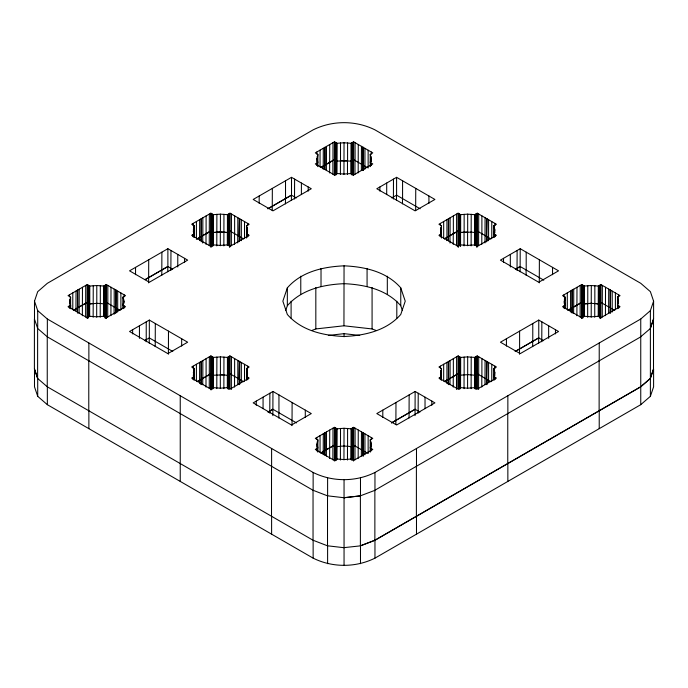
<?xml version="1.0" encoding="UTF-8"?>
<svg xmlns="http://www.w3.org/2000/svg" width="688" height="688" viewBox="0 0 688 688"><rect width="100%" height="100%" fill="white"/><g stroke="black" fill="none" stroke-linecap="round" stroke-linejoin="round"><path stroke-width="1.03" d="M69.694 303.262L70.606 297.113L68.043 295.634L87.204 284.565L89.767 286.045L96.784 285.52L103.811 286.045L106.365 284.565L125.526 295.634L122.971 297.113L122.971 308.663M122.971 297.113L123.892 301.163L122.963 305.214L125.526 306.693L106.365 317.761L103.802 316.274L96.784 316.807L89.775 316.274L87.204 317.761L68.043 306.693L70.615 305.214L69.694 301.163M193.319 231.882L194.24 225.733L191.677 224.254L210.838 213.194L213.392 214.673L220.418 214.14L227.436 214.673L229.998 213.194L249.159 224.254L246.596 225.733L246.596 238.039M193.319 375.691L194.24 368.493L191.677 367.005L210.838 355.945L213.392 357.425L220.418 356.891L227.436 357.425L229.998 355.945L249.159 367.005L246.596 368.484L246.596 380.034M246.596 225.733L247.517 229.783L246.596 233.843L249.159 235.322L229.998 246.381L227.436 244.902L220.418 245.427L213.4 244.902L210.838 246.381L191.677 235.322L194.24 233.834L193.319 229.783M246.596 368.484L247.517 372.543L246.596 376.594L249.159 378.073L229.998 389.133L227.436 387.654L220.418 388.187L213.4 387.654L210.838 389.133L191.677 378.073L194.24 376.585L193.319 372.543M316.944 161.56L317.865 154.361L315.302 152.882L334.463 141.814L337.025 143.293L344.043 142.76L351.061 143.293L353.623 141.814L372.784 152.882L370.23 154.361L370.221 166.659M316.944 447.062L317.865 439.864L315.302 438.385L334.463 427.325L337.025 428.805L344.043 428.271L351.061 428.805L353.623 427.325L372.784 438.385L370.23 439.864L370.221 452.171M370.23 154.361L371.15 158.412L370.221 162.463L372.784 163.942L353.623 175.001L351.061 173.522L344.043 174.055L337.034 173.522L334.463 175.001L315.302 163.942L317.873 162.463L316.944 158.412M370.23 439.864L371.15 443.915L370.221 447.965L372.784 449.445L353.623 460.513L351.061 459.034L344.043 459.558L337.034 459.025L334.463 460.513L315.302 449.445L317.873 447.965L316.944 443.915M441.498 225.733L440.578 229.783L441.498 233.834L438.935 235.322L458.096 246.381L460.659 244.902L467.677 245.427L474.686 244.902L477.257 246.381L496.418 235.322L493.855 233.843L494.775 229.783L493.855 225.733L496.418 224.254L477.257 213.194L474.694 214.673L467.677 214.14L460.65 214.673L458.096 213.194L438.935 224.254L441.498 225.733L441.498 238.039M441.498 368.493L440.578 372.543L441.498 376.585L438.935 378.073L458.096 389.133L460.659 387.654L467.677 388.187L474.686 387.654L477.257 389.133L496.418 378.073L493.855 376.594L494.775 372.543L493.855 368.484L496.418 367.005L477.257 355.945L474.694 357.425L467.677 356.891L460.65 357.425L458.096 355.945L438.935 367.005L441.498 368.493L441.498 380.034M564.203 303.262L565.123 297.113L562.56 295.634L581.721 284.565L584.284 286.045L591.302 285.52L598.319 286.045L600.882 284.565L620.043 295.634L617.489 297.113L617.489 308.663M617.489 297.113L618.4 301.163L617.48 305.214L620.043 306.693L600.882 317.761L598.319 316.274L591.302 316.807L584.293 316.274L581.721 317.761L562.56 306.693L565.132 305.214L564.203 301.163M34.495 319.008L34.495 301.163L37.702 291.669L47.343 283.31L313.135 129.86C332.356 120.271 355.739 120.271 374.96 129.86L640.752 283.31L650.392 291.669L653.6 301.163L653.6 319.008L650.384 328.503L640.657 336.802M287.335 287.868L282.854 301.163L287.335 314.459C301.482 330.722 323.377 335.598 344.052 336.492C364.717 335.598 386.613 330.722 400.76 314.459L405.241 301.163L400.76 287.868C386.613 271.605 364.717 266.729 344.052 265.835C323.377 266.729 301.482 271.605 287.335 287.868L287.335 305.713L285.735 310.46M37.711 396.322L37.711 378.477L34.495 368.992L34.495 386.837L37.711 396.322L47.343 404.682L313.135 558.14C332.356 567.729 355.739 567.729 374.96 558.14L640.752 404.682L650.384 396.322L650.384 310.649L653.6 301.163M650.289 328.443L653.505 318.957L653.505 368.931L650.289 378.426L640.657 386.776L374.865 540.235L360.392 545.799L360.392 495.824L374.96 490.312L374.96 472.467L640.752 319.008L650.384 310.649M650.384 396.322L653.6 386.837L653.6 368.992L650.384 378.477L640.752 386.837L374.96 540.286L360.486 545.851L343.948 547.648M287.335 305.713C301.482 289.45 323.377 284.574 344.052 283.68C364.717 284.574 386.613 289.45 400.76 305.713L402.36 310.46M73.504 310.219L87.204 302.419M320.763 167.468L334.368 159.607L337.025 161.147M334.463 159.668L320.857 167.519M210.838 355.945L210.838 373.799L197.138 381.591M471.211 232.123L460.65 232.518L457.993 230.987L444.396 238.839M320.763 452.971L324.968 450.649L324.968 432.804M460.65 357.425L460.65 375.27L457.993 373.739L444.396 381.591M458.096 355.945L458.096 373.799L444.491 381.651M568.021 310.219L581.721 302.419M167.881 248.703L129.55 270.831L149.33 282.252L187.661 260.124L167.881 248.703L167.881 266.548L145.202 279.646M291.506 177.323L253.184 199.451L272.964 210.872L311.286 188.744L291.506 177.323L291.506 195.177L267.95 208.774M79.111 306.977L87.109 302.367L89.767 303.898L96.784 303.365L96.784 285.52M196.321 239.312L201.343 236.526L201.343 218.672M239.278 236.405L229.904 230.987L227.341 232.467L220.323 231.933L213.392 232.518L210.743 230.987L202.745 235.606L202.745 243.045M73.599 310.271L77.71 307.897L77.71 290.052M197.232 238.899L201.163 236.629M145.108 279.586L167.786 266.497L172.671 269.318M267.856 208.722L291.411 195.117L296.296 197.938M106.365 284.565L106.365 302.419L103.716 303.838L103.716 316.6M362.903 147.172L362.903 165.025L353.529 159.607L350.966 161.087L350.966 173.849M100.224 317.263L100.224 303.442L103.811 303.898L106.365 302.419L115.653 307.777L115.653 289.932M213.297 245.229L213.297 232.467L220.418 231.985L227.436 232.518L229.998 231.039M340.414 174.511L340.414 160.691L351.061 161.147L353.623 159.668L353.623 141.814M149.33 320.075L129.55 331.496L167.872 353.623L187.652 342.203L149.33 320.075L149.33 337.928L144.446 340.637M396.589 177.323L376.809 188.744L415.131 210.872L434.911 199.451L396.589 177.323L396.589 195.177L391.704 197.886M213.392 357.425L213.392 375.27L210.743 373.739L201.249 379.217L201.249 384.54M197.232 381.651L201.163 379.38M444.491 238.899L448.602 236.526L448.602 218.672M272.955 391.455L253.175 402.876L291.506 425.003L311.286 413.583L272.955 391.455L272.861 415.629M520.214 248.703L500.434 260.124L538.756 282.252L558.544 270.831L520.214 248.703L520.119 271.812M268.071 412.017L272.861 409.248L296.511 422.905M515.329 269.266L520.119 266.497L543.769 280.154M268.165 412.069L272.955 409.3M515.424 269.318L520.214 266.548M415.139 391.455L376.809 413.583L396.589 425.003L434.919 402.876L415.139 391.455L415.045 415.629M538.764 320.075L500.443 342.203L520.223 353.623L558.544 331.496L538.764 320.075L538.764 337.928L516.086 351.018M572.132 307.846L581.627 302.367L584.284 303.898L591.302 303.365M320.857 453.022L324.788 450.76M324.874 450.597L334.463 445.17M568.116 310.271L572.046 308M391.489 422.845L415.045 409.248L419.929 412.069M515.114 351.473L538.67 337.877L543.554 340.689M391.584 422.905L415.139 409.3M362.903 432.683L362.903 450.528L353.529 445.119L350.966 446.598L350.966 459.352M486.536 379.157L477.162 373.739L474.6 375.218L474.6 387.98M610.161 289.932L610.161 307.777L600.787 302.367L598.225 303.838L594.742 303.442L594.742 317.263M347.483 460.023L347.483 446.194L351.061 446.65L353.623 445.17L353.623 427.325M471.117 374.822L474.694 375.27L477.257 373.799L477.257 355.945M640.752 336.853L374.865 490.26L374.865 540.235M311.87 330.455L315.826 328.941L343.948 325.785L372.079 328.941L376.035 330.455M34.495 301.163L37.711 310.649L47.343 319.008L313.135 472.467C332.356 482.047 355.739 482.047 374.96 472.467M336.931 161.087L347.578 160.743L347.578 142.898M467.677 214.14L467.677 231.985L460.556 232.467L460.556 246.287M93.155 303.442L89.672 303.847L89.672 316.6M584.189 303.847L591.207 303.313L598.319 303.898L600.882 302.419L600.882 284.565M336.931 446.598L340.508 446.254L340.508 428.4M328.348 335.426L344.052 333.663L359.747 335.426M344.052 547.708L327.514 545.799L327.514 495.824L344.052 497.734L360.392 495.824M344.052 497.734L360.486 495.876L360.486 478.022M223.953 374.874L213.297 375.218L213.297 387.98M344.043 446.116L340.414 446.194L340.414 460.023M471.211 374.874L467.582 374.685L467.582 388.514M343.948 446.065L347.578 446.254L347.578 428.4M471.117 232.071L474.694 232.518L474.694 214.673M363.161 165.172L362.808 170.289M486.442 236.345L486.786 218.698M610.419 307.923L610.067 313.04M239.183 236.345L239.536 218.698M486.442 379.097L486.786 361.449M115.902 307.923L115.558 313.04M239.183 379.097L239.536 361.449M363.161 450.674L362.808 455.791M367.349 167.588L364.855 166.152L364.855 169.343M486.536 236.405L477.162 230.987L477.162 246.94M490.974 238.96L488.489 237.523L488.489 240.714M614.599 310.34L612.114 308.903L612.114 312.094M420.136 208.774L396.494 195.117L396.494 200.44M243.715 238.96L241.23 237.523L241.23 240.714M490.974 381.72L488.489 380.283L488.489 382.408M120.09 310.34L117.596 308.903L117.596 312.094M239.278 379.157L229.904 373.739L227.341 375.218L227.341 387.98M243.715 381.72L241.23 380.283L241.23 382.408M367.349 453.091L364.855 451.655L364.855 454.845M172.791 351.473L149.236 337.877L149.236 343.192M337.025 446.65L334.368 445.119L326.37 449.737L326.37 456.11M610.514 307.983L612.208 308.955L612.208 291.11M486.889 236.603L488.583 237.584L488.583 219.73M363.255 165.223L364.95 166.204L364.95 148.359M486.889 379.355L488.583 380.335L488.583 362.49M239.63 236.603L241.325 237.584L241.325 219.73M363.255 450.735L364.95 451.715L364.95 433.861M239.63 379.355L241.325 380.335L241.325 362.49M486.984 236.655L486.691 241.806M486.984 379.406L486.691 384.558M239.725 236.655L239.433 240.74M239.725 379.406L239.433 384.558M115.808 307.863L116.1 290.181M37.711 310.649L37.711 328.503L34.4 318.957L34.4 368.931L37.616 378.426L47.343 386.837L47.343 404.682M640.752 319.008L640.752 404.682M618.761 305.954L618.761 308.052M618.589 294.791L618.589 296.898M618.4 301.163L618.4 303.262M618.177 299.125L618.177 303.322M617.884 296.881L617.884 308.594M615.399 292.95L615.399 309.755M610.609 290.181L610.325 313.186M610.419 290.069L610.514 312.232M608.717 289.089L608.622 313.264M605.526 287.249L605.431 315.68M602.335 285.408L602.241 317.022M600.787 302.367L600.787 318.312M600.486 284.798L600.383 318.544M599.601 285.305L599.601 303.159M599.506 303.107L599.506 317.994M599.222 342.985L599.222 360.83M599.222 410.813L599.222 428.658M599.128 360.779L599.128 410.753M598.723 285.812L598.723 303.666M598.629 303.614L598.629 316.368M598.319 286.045L598.225 316.6M594.836 285.649L594.836 303.494M591.302 285.52L591.207 317.134M587.767 285.649L587.767 303.503M587.672 303.442L587.672 317.271M584.284 286.045L584.189 316.6M583.88 285.821L583.785 316.368M583.003 285.305L582.908 317.994M582.125 284.798L582.022 318.544M581.721 284.565L581.627 318.312M580.242 285.425L580.242 303.27M580.147 303.219L580.147 317.039M576.983 287.309L576.888 315.732M573.723 289.184L573.723 307.037M573.629 306.977L573.629 313.358M572.227 290.052L572.227 307.897M572.046 290.155L572.132 313.16M571.952 307.949L571.952 312.206M570.567 291.015L570.567 308.86M570.472 308.809L570.472 311.999M567.299 292.89L567.299 309.695M565.123 297.113L565.123 308.663M564.728 296.881L564.728 308.594M564.435 299.125L564.435 303.322M564.04 294.774L564.04 296.872M563.842 305.954L563.842 308.052M555.457 329.715L555.457 333.912M552.55 267.374L552.55 274.718M548.654 325.785L548.654 338.384M541.86 321.864L541.766 341.781M539.375 259.763L539.28 282.88M538.67 337.877L538.67 343.192M532.779 323.532L532.779 341.386M532.684 341.334L532.684 346.649M526.2 252.161L526.2 270.006M526.105 269.954L526.105 275.269M519.603 331.143L519.603 348.988M519.509 348.936L519.509 354.251M517.127 250.484L517.032 270.41M510.324 254.414L510.324 267.013M507.856 395.738L507.856 413.583M507.856 463.566L507.856 481.411M507.761 413.531L507.761 463.506M506.428 338.745L506.428 346.098M503.521 258.335L503.521 262.541M495.136 234.582L495.136 236.681M495.136 377.334L495.136 379.432M494.964 223.419L494.964 225.518M494.964 366.171L494.964 368.269M494.775 229.783L494.775 232.94M494.775 372.543L494.775 375.691M494.543 227.745L494.543 233M494.543 370.497L494.543 375.751M494.259 225.501L494.251 237.222M494.259 368.252L494.251 379.974M493.855 225.733L493.855 237.283M493.855 368.484L493.855 380.034M491.774 221.579L491.774 238.375M491.774 364.33L491.774 381.126M486.984 218.81L486.889 240.852M486.984 361.561L486.889 384.669M486.536 218.552L486.442 241.66M486.536 361.303L486.442 384.42M485.083 217.718L484.988 242.95M485.083 360.469L484.988 384.644M481.892 215.869L481.892 233.722M481.892 358.629L481.892 376.474M481.798 233.671L481.798 244.3M481.798 376.422L481.798 387.052M478.702 214.028L478.702 231.882M478.702 356.78L478.702 374.633M478.607 231.822L478.607 245.65M478.607 374.582L478.607 389.468M477.257 213.194L477.257 231.039L474.6 232.467L474.6 245.229M477.162 373.739L477.162 388.625M476.853 213.426L476.853 231.271M476.853 356.178L476.853 374.023M476.758 231.22L476.758 247.173M476.758 373.971L476.758 388.858M475.976 213.934L475.976 231.779M475.976 356.685L475.976 374.53M475.881 231.727L475.881 245.547M475.881 374.478L475.881 389.365M475.09 214.441L474.995 244.997M475.09 357.192L474.995 388.815M474.694 357.425L474.694 375.27M471.211 214.269L471.117 245.891M471.211 357.029L471.117 388.643M467.677 356.891L467.677 374.745L464.047 374.822L464.047 388.643M467.582 231.933L467.582 245.754M464.142 214.269L464.142 232.123M464.142 357.029L464.142 374.874L460.556 375.218L460.556 387.98M464.047 232.071L464.047 245.891M460.65 214.673L460.65 232.518M460.255 214.441L460.255 232.286M460.255 357.192L460.255 375.046M460.16 232.234L460.16 246.055M460.16 374.986L460.16 388.815M459.369 213.934L459.369 231.779M459.369 356.685L459.369 374.539M459.274 231.727L459.274 245.547M459.274 374.478L459.274 389.365M458.492 213.426L458.492 231.271M458.492 356.178L458.492 374.023M458.397 231.22L458.397 247.173M458.397 373.971L458.397 388.858M458.096 213.194L458.096 231.039L450.098 235.657L450.098 217.812M457.993 230.987L457.993 246.94M457.993 373.739L457.993 388.625M456.608 214.045L456.608 231.899M456.608 356.805L456.608 374.65M456.514 231.839L456.514 245.668M456.514 374.599L456.514 389.485M453.358 215.929L453.358 233.774M453.358 358.68L453.358 376.534M453.254 233.722L453.254 244.36M453.254 376.474L453.254 387.112M450.098 360.564L450.098 378.409M450.004 235.606L450.004 243.045M450.004 378.357L450.004 384.738M448.602 361.424L448.602 379.277M448.507 236.466L448.507 240.723M448.507 379.217L448.507 384.54M448.413 218.775L448.318 240.826M448.413 361.535L448.318 384.644M446.933 219.635L446.933 237.48M446.933 362.387L446.933 380.24M446.839 237.429L446.839 240.619M446.839 380.18L446.839 383.371M443.674 221.519L443.674 238.315M443.674 364.27L443.674 381.066M441.094 228.657L441.094 230.755M441.094 234.066L441.094 237.214M441.094 371.408L441.094 373.507M441.094 376.818L441.094 379.974M440.81 227.745L440.81 234.049M440.81 370.497L440.81 376.8M440.415 223.402L440.415 225.501M440.415 366.154L440.415 368.252M440.217 234.574L440.217 236.681M440.217 377.334L440.217 379.432M431.823 401.087L431.823 405.292M428.925 195.994L428.925 203.347M425.029 397.165L425.029 408.715M418.227 393.244L418.132 413.161M416.489 448.49L416.489 466.335M416.489 516.31L416.489 534.163M416.395 466.283L416.395 516.258M415.75 188.392L415.655 210.433M409.145 394.912L409.05 418.02M402.575 180.781L402.575 198.634M402.48 198.574L402.48 203.897M400.76 287.868L400.76 305.713M396.804 301.198L396.804 318.217M395.978 402.514L395.875 424.565M393.493 179.112L393.398 199.03M387.318 276.18L387.318 294.025M386.699 183.034L386.699 194.584M382.803 410.125L382.803 417.47M379.896 186.964L379.896 191.161M374.96 540.286L374.96 558.14M372.079 287.472L372.079 328.941M371.503 163.202L371.503 165.301M371.503 448.705L371.503 450.812M371.339 152.039L371.339 154.138M371.339 437.551L371.339 439.649M371.15 158.412L371.15 161.56M371.15 443.915L371.15 447.062M370.918 156.374L370.918 161.62M370.918 441.877L370.918 448.06M370.626 162.695L370.626 165.842M370.626 448.198L370.626 451.354M368.14 150.199L368.14 168.044M368.14 435.702L368.14 453.555M367.074 268.423L367.074 286.268M363.35 147.43L363.066 170.426M363.35 432.941L363.066 455.938M363.161 147.318L363.255 170.547M363.161 432.821L363.255 456.049M361.458 146.338L361.363 170.512M361.458 431.84L361.363 456.015M360.486 545.851L360.486 563.704M358.267 144.497L358.173 172.92M358.267 430L358.173 458.432M355.077 142.657L355.077 160.502M355.077 428.16L355.077 446.013M354.982 160.45L354.982 174.27M354.982 445.953L354.982 459.782M353.529 159.607L353.529 175.56M353.529 445.119L353.529 461.063M353.228 142.046L353.133 174.726M353.228 427.558L353.133 460.238M352.342 142.554L352.342 160.407M352.342 428.065L352.342 445.91M352.247 160.347L352.247 175.234M352.247 445.858L352.247 459.679M351.465 143.061L351.465 160.915M351.465 428.572L351.465 446.417M351.37 160.854L351.37 174.683M351.37 446.366L351.37 460.186M351.061 143.293L351.061 161.147M351.061 428.805L351.061 446.65M347.483 160.691L347.483 174.511M344.043 142.76L343.948 174.382M344.052 265.835L343.948 325.785M344.052 333.663L344.052 336.81M344.043 428.271L343.948 459.885M344.052 479.88L344.052 565.553M340.508 142.898L340.508 160.743M337.025 143.293L336.931 173.849M337.025 428.805L336.931 459.352M336.621 143.061L336.527 174.683M336.621 428.572L336.527 460.186M335.744 142.554L335.649 175.234M335.744 428.065L335.649 460.745M334.867 142.046L334.867 159.9M334.867 427.558L334.867 445.403M334.772 159.84L334.772 174.726M334.772 445.351L334.772 460.238M334.463 141.814L334.368 175.56M334.463 427.325L334.368 461.063M332.983 142.674L332.983 160.519M332.983 428.177L332.983 446.03M332.889 160.467L332.889 174.288M332.889 445.97L332.889 459.799M329.724 144.549L329.629 172.98M329.724 430.06L329.629 458.483M327.608 478.022L327.608 495.876L313.04 490.26L313.04 540.235L327.608 545.851L327.608 563.704M326.465 146.432L326.465 164.286M326.465 431.944L326.465 449.789M326.37 164.226L326.37 170.607M324.968 147.301L324.968 165.146M324.788 147.404L324.874 169.343M324.788 432.907L324.874 454.854M324.693 165.197L324.693 169.446M324.693 450.7L324.693 454.957M323.308 148.255L323.214 169.239M323.308 433.767L323.214 454.751M321.021 268.423L321.021 286.268M320.049 150.139L320.049 166.943M320.049 435.65L320.049 452.446M317.865 154.361L317.873 166.659M317.865 439.864L317.873 452.162M317.469 162.695L317.469 165.842M317.469 448.198L317.469 451.345M317.177 156.374L317.177 162.549M317.177 441.877L317.177 448.051M316.781 152.022L316.781 154.121M316.781 437.534L316.781 439.632M316.583 163.202L316.583 165.301M316.583 448.705L316.583 450.803M315.826 287.472L315.826 328.941M313.135 472.467L313.135 490.312L47.248 336.802L47.248 386.776L313.135 540.286L313.135 558.14M308.198 186.964L308.198 191.161M305.291 410.125L305.291 417.47M301.396 183.034L301.396 194.584M300.776 276.18L300.776 294.025M294.602 179.112L294.507 199.03M292.116 402.514L292.022 425.631M291.411 195.117L291.411 200.44M291.101 301.198L291.101 318.217M285.52 180.781L285.52 198.634M285.425 198.574L285.425 203.897M278.95 394.912L278.95 412.757M278.846 412.705L278.846 418.02M272.345 188.392L272.25 210.433M271.605 448.49L271.605 466.335M271.605 516.31L271.605 534.163M271.511 466.283L271.511 516.258M269.868 393.244L269.773 413.161M263.065 397.165L263.065 408.715M259.17 195.994L259.17 203.347M256.271 401.087L256.271 405.292M247.878 234.582L247.878 236.681M247.878 377.334L247.878 379.432M247.706 223.419L247.706 225.518M247.706 366.171L247.706 368.269M247.517 229.783L247.517 231.89M247.517 372.543L247.517 374.642M247.284 227.745L247.284 234.049M247.284 370.497L247.284 376.8M247.001 227.599L247.001 231.804M246.992 234.075L246.992 237.222M247.001 368.252L247.001 374.556M246.992 376.826L246.992 379.974M244.515 221.579L244.515 238.375M244.515 364.33L244.515 381.126M239.725 218.81L239.63 240.852M239.725 361.561L239.63 384.669M239.278 218.552L239.183 241.66M239.278 361.303L239.183 384.42M237.824 217.718L237.824 235.563M237.824 360.469L237.824 378.314M237.73 235.511L237.73 242.95M237.73 378.262L237.73 384.644M234.634 215.869L234.634 233.722M234.634 358.629L234.634 376.474M234.539 233.671L234.539 244.3M234.539 376.422L234.539 387.052M231.443 214.028L231.443 231.882M231.443 356.78L231.443 374.633M231.349 231.822L231.349 245.65M231.349 374.582L231.349 389.468M229.998 213.194L229.904 246.94M229.998 355.945L229.904 388.625M229.594 213.426L229.594 231.271M229.594 356.178L229.594 374.023M229.5 231.22L229.5 247.173M229.5 373.971L229.5 388.858M228.717 213.934L228.717 231.779M228.717 356.685L228.717 374.53M228.622 231.727L228.622 245.547M228.622 374.478L228.622 389.365M227.84 214.441L227.737 244.997M227.84 357.192L227.737 388.815M227.436 214.673L227.436 232.518M227.436 357.425L227.436 375.27L220.323 374.685L220.323 388.514M227.341 232.467L227.341 245.229M223.953 214.269L223.858 245.891M223.953 357.029L223.858 388.643M220.418 214.14L220.418 231.985M220.418 356.891L220.418 374.745M220.323 231.933L220.323 245.754M216.883 214.269L216.789 245.891M216.883 357.029L216.789 388.643M213.392 214.673L213.392 232.518M212.996 214.441L212.996 232.286M212.996 357.192L212.996 375.046M212.902 232.234L212.902 246.055M212.902 374.986L212.902 388.815M212.11 213.934L212.11 231.779M212.11 356.685L212.11 374.539M212.016 231.727L212.016 246.614M212.016 374.478L212.016 389.365M211.233 213.426L211.233 231.271M211.233 356.178L211.233 374.023M211.139 231.22L211.139 247.173M211.139 373.971L211.139 389.924M210.838 213.194L210.838 231.039L201.249 236.466L201.249 241.78M210.743 230.987L210.743 246.94M210.743 373.739L210.743 389.692M209.35 214.045L209.255 245.668M209.35 356.805L209.255 388.419M206.099 215.929L206.099 233.774M206.099 358.68L206.099 376.534M206.004 233.722L206.004 244.36M206.004 376.474L206.004 387.112M202.84 217.812L202.84 235.657M202.84 360.564L202.84 378.409M202.745 378.357L202.745 384.738M201.343 361.424L201.343 379.277M201.163 218.775L201.068 240.826M201.163 361.535L201.068 384.644M199.675 219.635L199.58 240.619M199.675 362.387L199.58 383.371M196.415 221.519L196.415 238.315M196.415 364.27L196.415 381.066M194.24 225.733L194.24 237.283M194.24 368.493L194.24 380.034M193.835 225.501L193.844 237.214M193.835 368.261L193.844 379.974M193.552 227.745L193.552 231.951M193.552 370.497L193.552 375.751M193.156 223.402L193.156 225.501M193.156 366.154L193.156 368.252M192.958 234.574L192.958 236.681M192.958 377.334L192.958 379.432M184.565 258.335L184.565 262.541M181.666 338.745L181.666 346.098M180.239 395.738L180.239 481.411M177.771 254.414L177.771 267.013M170.968 250.484L170.873 270.41M168.491 331.143L168.397 354.251M167.786 266.497L167.786 271.812M161.886 252.161L161.792 275.269M155.316 323.532L155.221 346.649M148.72 259.763L148.625 282.88M146.234 321.864L146.234 339.709M146.14 339.657L146.14 341.781M139.44 325.785L139.44 338.384M135.545 267.374L135.545 274.718M132.638 329.715L132.638 333.912M124.244 305.954L124.244 308.052M124.081 294.791L124.081 296.898M123.892 301.163L123.892 303.262M123.659 299.125L123.659 303.322M123.367 296.881L123.367 308.594M120.882 292.95L120.882 309.755M117.691 291.11L117.691 308.955L116.005 307.983L116.005 312.232M115.902 290.069L115.808 313.186M114.199 289.089L114.199 306.943M114.105 306.882L114.105 314.33M111.009 287.249L110.914 315.68M107.818 285.408L107.818 303.253M107.724 303.202L107.724 317.022M106.27 302.367L106.27 318.312M105.969 284.798L105.875 318.544M105.083 285.305L105.083 303.159M104.989 303.107L104.989 317.994M104.206 285.812L104.206 303.666M104.112 303.614L104.112 316.368M103.811 286.045L103.811 303.898M100.319 285.649L100.319 303.494L96.69 303.313L96.69 317.134M93.25 285.649L93.155 317.271M89.767 286.045L89.767 303.898M89.363 285.821L89.268 316.368M88.872 342.985L88.872 360.83M88.872 410.813L88.872 428.658M88.778 360.779L88.778 410.753M88.485 285.305L88.391 317.994M87.608 284.798L87.608 302.651M87.514 302.591L87.514 318.544M87.204 284.565L87.109 318.312M85.725 285.425L85.63 317.039M82.465 287.309L82.371 315.732M79.206 289.184L79.111 313.358M77.529 290.155L77.615 313.16M77.434 307.949L77.434 312.206M76.05 291.015L75.955 310.933M72.79 292.89L72.79 309.695M70.615 305.214L70.615 308.362M70.606 297.113L70.606 308.663M70.21 300.028L70.21 303.184M70.21 305.446L70.21 308.594M69.918 299.125L69.918 305.42M69.531 294.774L69.531 296.872M69.325 305.954L69.325 308.052M47.343 319.008L47.343 336.853L37.616 328.443L37.616 378.426"/></g></svg>
